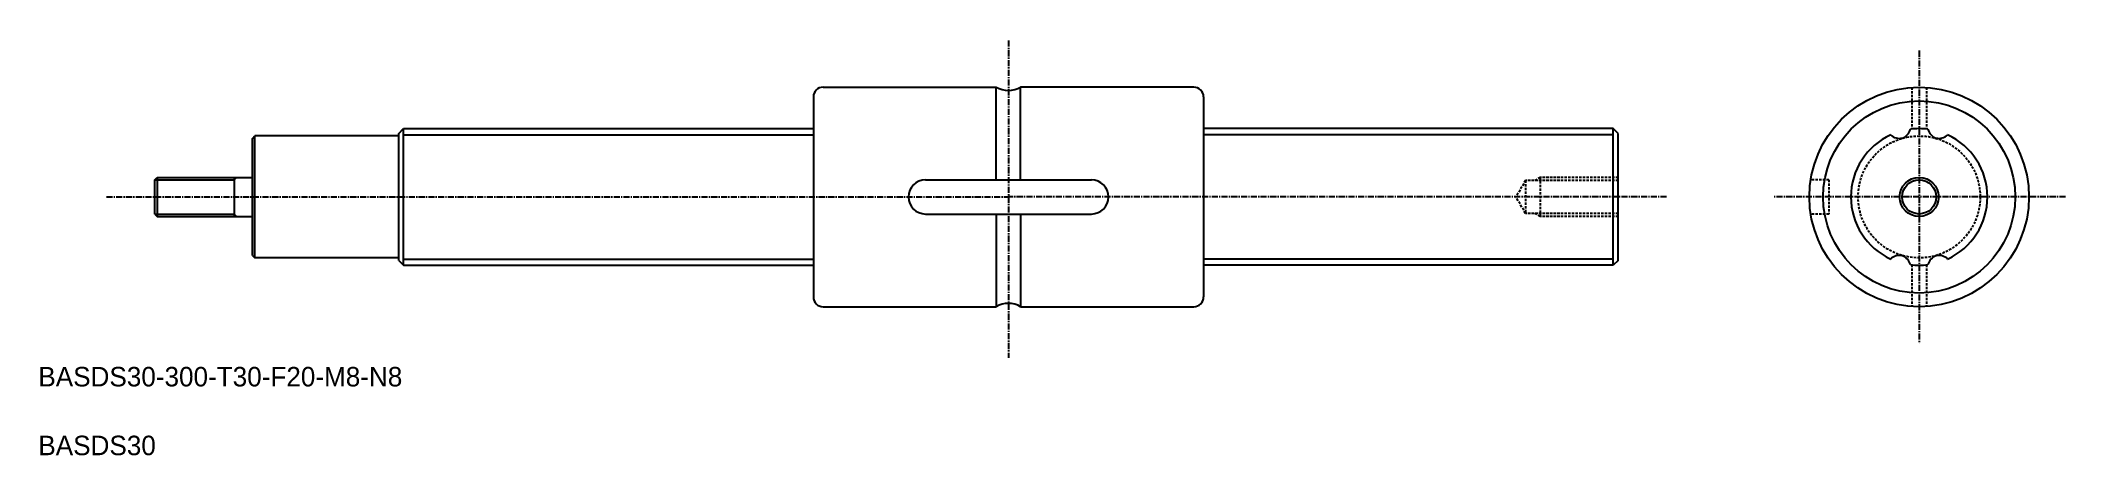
# Model space of a CAD drawing. Extents: x 56 to 471, y 57 to 142.
import ezdxf

# ---------------------------------------------------------------- set-up
doc = ezdxf.new("R2010")
doc.units = 0
doc.linetypes.add('CENTER', pattern=[2, 1.25, -0.25, 0.25, -0.25])
doc.linetypes.add('DASHED', pattern=[0.75, 0.5, -0.25])
doc.layers.get('0').update_dxf_attribs({"linetype": 'CONTINUOUS'})
doc.layers.add('CENTER', color=1, linetype='CENTER')

msp = doc.modelspace()

# ---------------------------------------------------------------- linework, layer by layer
at = {"color": 7, "linetype": 'CONTINUOUS'}
for p, q in [((214.47, 130.52), (214.47, 89.52)), ((216.47, 132.52), (251.97, 132.52)), ((251.97, 113.52), (251.97, 132.52)), ((292.47, 132.52), (256.97, 132.52)), ((256.97, 113.52), (256.97, 132.52)), ((294.47, 130.52), (294.47, 89.52)), ((99.47, 122.02), (99.97, 122.52)), ((99.47, 98.02), (99.47, 122.02)), ((129.47, 122.52), (99.97, 122.52)), ((99.97, 97.52), (99.97, 122.52)), ((129.47, 123.02), (130.47, 124.02)), ((129.47, 97.02), (129.47, 123.02)), ((130.47, 124.02), (214.47, 124.02)), ((130.47, 96.02), (130.47, 124.02)), ((130.47, 122.75), (214.47, 122.75)), ((378.47, 124.02), (294.47, 124.02)), ((378.47, 122.75), (294.47, 122.75)), ((378.47, 96.02), (378.47, 124.02)), ((379.47, 123.02), (378.47, 124.02)), ((379.47, 97.02), (379.47, 123.02)), ((79.47, 113.52), (79.97, 114.02)), ((79.47, 106.52), (79.47, 113.52)), ((79.97, 114.02), (79.97, 106.02)), ((79.97, 114.02), (99.47, 114.02)), ((95.72, 114.02), (95.72, 106.02)), ((237.47, 113.52), (271.47, 113.52)), ((79.47, 106.52), (79.97, 106.02)), ((79.97, 106.02), (99.47, 106.02)), ((237.47, 106.52), (271.47, 106.52)), ((251.97, 106.52), (251.97, 87.52)), ((256.97, 106.52), (256.97, 87.52)), ((99.47, 98.02), (99.97, 97.52)), ((129.47, 97.52), (99.97, 97.52)), ((129.47, 97.02), (130.47, 96.02)), ((130.47, 97.29), (214.47, 97.29)), ((130.47, 96.02), (214.47, 96.02)), ((378.47, 97.29), (294.47, 97.29)), ((378.47, 96.02), (294.47, 96.02)), ((379.47, 97.02), (378.47, 96.02)), ((216.47, 87.52), (251.97, 87.52)), ((256.97, 87.52), (292.47, 87.52))]:
    msp.add_line(p, q, dxfattribs=at)
at = {"color": 3, "linetype": 'DASHED'}
for p, q in [((439.67, 132.47), (439.67, 123.94)), ((442.67, 132.47), (442.67, 123.94)), ((360.47, 113.4), (358.52, 110.02)), ((360.47, 113.4), (360.47, 106.65)), ((379.47, 113.4), (360.47, 113.4)), ((363.47, 114.02), (362.39, 113.4)), ((363.47, 114.02), (363.47, 106.02)), ((379.47, 114.02), (363.47, 114.02)), ((422.67, 113.52), (418.94, 113.52)), ((422.67, 113.52), (422.67, 106.52)), ((360.47, 106.65), (358.52, 110.02)), ((379.47, 106.65), (360.47, 106.65)), ((363.47, 106.02), (362.39, 106.65)), ((379.47, 106.02), (363.47, 106.02)), ((422.67, 106.52), (418.94, 106.52)), ((439.67, 96.11), (439.67, 87.57)), ((442.67, 96.11), (442.67, 87.57))]:
    msp.add_line(p, q, dxfattribs=at)
at = {"color": 3, "linetype": 'CONTINUOUS'}
for p, q in [((79.47, 113.52), (95.72, 113.52)), ((79.47, 106.52), (95.72, 106.52))]:
    msp.add_line(p, q, dxfattribs=at)
for p, q in [((95.72, 113.52), (96.22, 114.02)), ((95.72, 106.52), (96.22, 106.02))]:
    msp.add_line(p, q)
at = {"color": 7, "linetype": 'CONTINUOUS'}
for radius in [22.5, 19.7, 3.5]:
    msp.add_circle((441.17, 110.02), radius, dxfattribs=at)
at = {"color": 3, "linetype": 'DASHED'}
msp.add_circle((441.17, 110.02), 12.5, dxfattribs=at)
at = {"color": 3, "linetype": 'CONTINUOUS'}
msp.add_circle((441.17, 110.02), 4, dxfattribs=at)
at = {"color": 7, "linetype": 'CONTINUOUS'}
for centre, radius, start, end in [((216.47, 130.52), 2, 90, 180), ((254.47, 136.85), 5, 239.9999, 299.9999), ((292.47, 130.52), 2, 0, 90), ((441.17, 110.02), 14, 114.5939, 245.4061), ((437.16, 124.68), 2.65, 226.5555, 281.8885), ((436.8, 124.57), 2.65, 290.1116, 345.4445), ((441.17, 110.02), 14, 82.5939, 97.4062), ((445.54, 124.57), 2.65, 194.5554, 249.8884), ((445.17, 124.68), 2.65, 258.1115, 313.4445), ((441.17, 110.02), 14, 294.5939, 65.4061), ((237.47, 110.02), 3.5, 90, 270), ((271.47, 110.02), 3.5, 270, 90), ((437.16, 95.37), 2.65, 78.1115, 133.4445), ((436.8, 95.48), 2.65, 14.5554, 69.8884), ((441.17, 110.02), 14, 262.5939, 277.4062), ((445.54, 95.48), 2.65, 110.1116, 165.4446), ((445.17, 95.37), 2.65, 46.5555, 101.8885), ((216.47, 89.52), 2, 180, 270), ((254.47, 83.19), 5, 60, 120), ((292.47, 89.52), 2, 270, 0)]:
    msp.add_arc(centre, radius, start, end, dxfattribs=at)
at = {"layer": 'CENTER', "color": 1, "linetype": 'CENTER'}
for p, q in [((254.47, 142.09), (254.47, 77.02)), ((441.17, 140.02), (441.17, 80.02)), ((69.54, 110.02), (254.47, 110.02)), ((389.4, 110.02), (254.47, 110.02)), ((471.17, 110.02), (411.17, 110.02))]:
    msp.add_line(p, q, dxfattribs=at)

# ---------------------------------------------------------------- texts
at = {"color": 7, "linetype": 'CONTINUOUS'}
for s, p in [('BASDS30-300-T30-F20-M8-N8', (55.59, 71.17)), ('BASDS30', (55.59, 57.07))]:
    msp.add_text(s, height=4, dxfattribs=at).set_placement(p)

doc.saveas('drawing.dxf')
